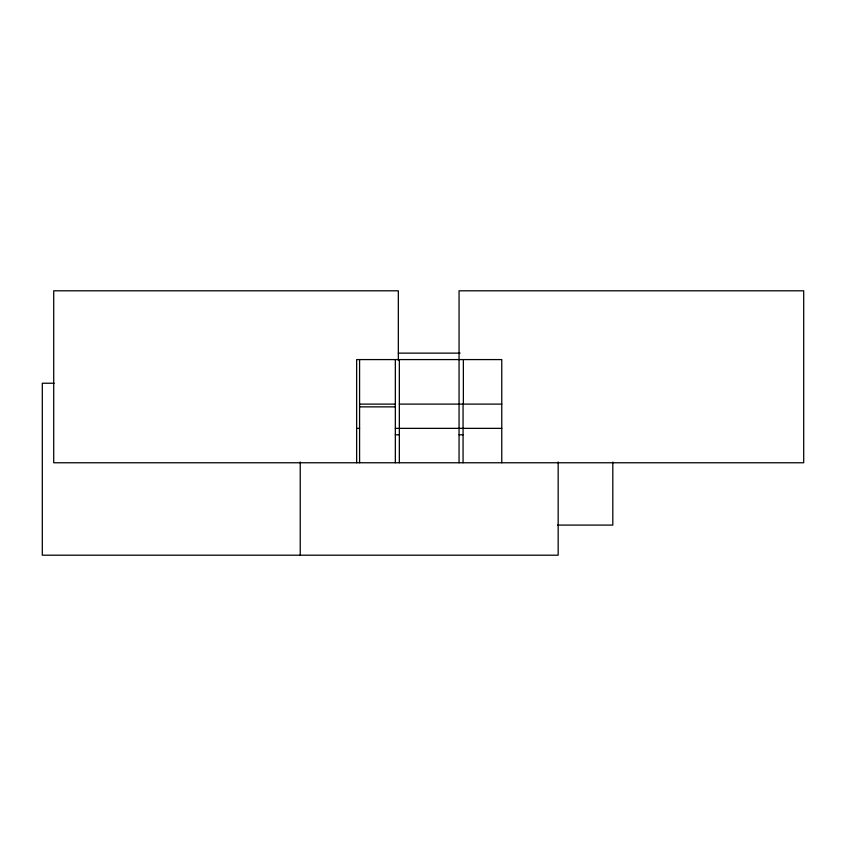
<?xml version="1.0" encoding="UTF-8"?>
<svg xmlns="http://www.w3.org/2000/svg" width="846" height="846" viewBox="0 0 846 846"><rect width="100%" height="100%" fill="white"/><g stroke="black" fill="none" stroke-linecap="round" stroke-linejoin="round"><path stroke-width="1.27" d="M398.297 353.131L460.15 353.131M54.144 383.238L42.3 383.238L42.3 555.198L558.17 555.198L558.17 462.001M359.582 404.113L395.336 404.113M399.344 404.113L501.763 404.113M359.582 406.873L395.336 406.873M356.642 428.362L359.582 428.362M395.336 428.362L501.763 428.362M395.336 434.812L399.344 434.812M459.061 434.812L463.069 434.812M557.535 525.091L612.811 525.091L612.811 462.085M501.763 462.762L501.763 359.582L356.642 359.582L356.642 462.762M463.365 359.582L463.365 404.113M463.069 404.113L463.069 462.762M459.061 462.762L459.061 290.802L803.7 290.802L803.7 462.762L53.71 462.762L53.71 290.802L398.339 290.802L398.339 360.375M399.344 359.582L399.344 462.762M395.336 359.582L395.336 462.762M359.582 359.582L359.582 462.762M300.235 462.001L300.235 555.198"/></g></svg>
